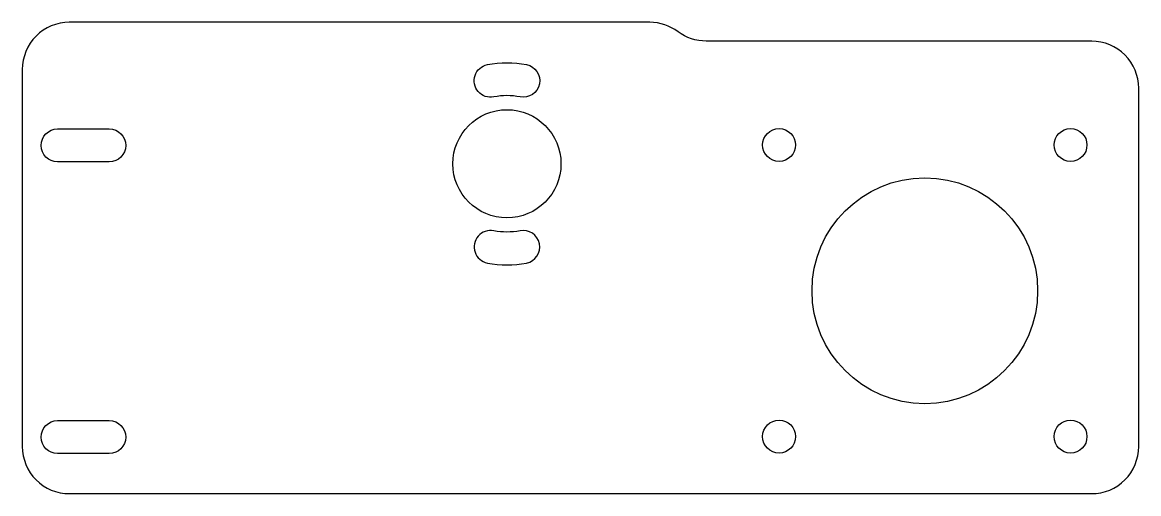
# Model space of a CAD drawing. Header units: millimetres. Extents: x 7 to 126, y -64 to -13.
import ezdxf

# ---------------------------------------------------------------- set-up
doc = ezdxf.new("R2010")
doc.units = ezdxf.units.MM
doc.layers.get('0').update_dxf_attribs({"linetype": 'CONTINUOUS'})

msp = doc.modelspace()

# ---------------------------------------------------------------- linework, layer by layer
for points in [[(12.22, -13.45, 0.414214), (7.22, -18.45), (7.22, -58.55, 0.414214), (12.22, -63.55), (120.97, -63.55, 0.414214), (125.97, -58.55), (125.97, -20.45, 0.414214), (120.97, -15.45), (79.97, -15.45, -0.162278), (76.97, -14.45, 0.162278), (73.97, -13.45)], [(60.17, -21.38, 0.097685), (57.37, -21.38, -1), (56.69, -17.95, -0.097685), (60.85, -17.95, -1)], [(10.97, -24.79), (16.47, -24.79, -1), (16.47, -28.29), (10.97, -28.29, -1)], [(56.69, -39.04, 0.097685), (60.85, -39.04, 1), (60.17, -35.61, -0.097685), (57.37, -35.61, 1)], [(10.97, -55.79), (16.47, -55.79, -1), (16.47, -59.29), (10.97, -59.29, -1)]]:
    msp.add_lwpolyline(points, format="xyb", close=True)
for centre, radius in [((58.77, -28.49), 5.75), ((87.72, -26.49), 1.75), ((118.72, -26.49), 1.75), ((103.22, -41.99), 12), ((87.72, -57.49), 1.75), ((118.72, -57.49), 1.75)]:
    msp.add_circle(centre, radius)

doc.saveas('drawing.dxf')
